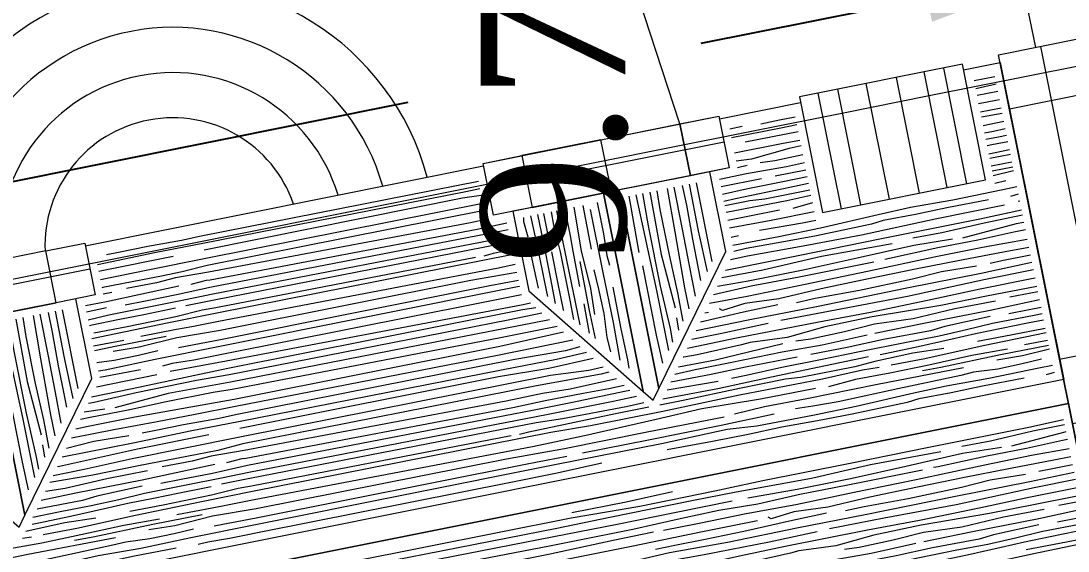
# Model space of a CAD drawing. Header units: millimetres. Extents: x -17502 to -16646, y 1856 to 2034.
# Drawn here: x -17043.027 to -17041.725, y 1868.851 to 1869.51 of the extents above; entities that cross this region are included whole.
import ezdxf

# ---------------------------------------------------------------- set-up
doc = ezdxf.new("R2010")
doc.units = ezdxf.units.MM
doc.linetypes.add('HIDDEN', pattern=[0.375, 0.25, -0.125])
doc.layers.get('0').update_dxf_attribs({"lineweight": 9})
doc.layers.get('Defpoints').update_dxf_attribs({"lineweight": 9})
doc.layers.add('blocs', color=7, linetype='Continuous')
doc.styles.get("Standard").update_dxf_attribs({"font": 'times.ttf'})
doc.dimstyles.get("Standard").update_dxf_attribs({"dimtxt": 0.18, "dimasz": 0.18, "dimexe": 0.18, "dimexo": 0.0625, "dimgap": 0.09, "dimtad": 0, "dimtih": 1, "dimtoh": 1, "dimzin": 0, "dimdsep": 46, "dimtxsty": 'Standard', "dimcen": 0.09, "dimadec": 0, "dimazin": 0, "dimtfac": 1, "dimtofl": 0, "dimtmove": 0, "dimatfit": 3, "dimfxl": 1, "dimtolj": 1, "dimtzin": 0, "dimarcsym": 0})
picture_1 = doc.add_image_def('image4.jpg', size_in_pixel=(1012, 939))

# ---------------------------------------------------------------- blocks, each defined once
blk = doc.blocks.new('*D494')
at = {"color": 0, "lineweight": -2, "transparency": 16777216}
for p, q in [((-17041.7187, 1869.5506), (-17041.7587, 1869.7505)), ((-17041.8999, 1869.5387), (-17042.1813, 1869.4823)), ((-17043.4708, 1869.224), (-17042.545, 1869.4095)), ((-17043.6407, 1869.1556), (-17043.6826, 1869.3651))]:
    blk.add_line(p, q, dxfattribs=at)
at = {"color": 0, "lineweight": 9, "transparency": 16777216}
for points in [[(-17041.9058, 1869.5681), (-17041.894, 1869.5093), (-17041.7234, 1869.574)], [(-17043.4767, 1869.2534), (-17043.4649, 1869.1946), (-17043.6473, 1869.1886)]]:
    blk.add_solid(points, dxfattribs=at)
at = {"layer": 'Defpoints', "color": 0, "lineweight": 9, "transparency": 16777216}
for p in [(-17041.7234, 1869.574), (-17041.7064, 1869.4893), (-17043.6284, 1869.0944)]:
    blk.add_point(p, dxfattribs=at)
at = {"color": 0, "lineweight": 9, "transparency": 16777216, "insert": (-17042.3631, 1869.4459), "char_height": 0.18, "attachment_point": 5, "rotation": 90}
blk.add_mtext('\\A1;9.76', dxfattribs=at)
blk = doc.blocks.new('*D501')
at = {"color": 0, "lineweight": -2, "transparency": 16777216}
for p, q in [((-17041.7776, 1870.1118), (-17041.5227, 1870.1628)), ((-17041.6638, 1869.951), (-17041.6119, 1869.6918)), ((-17041.655, 1869.4996), (-17041.4, 1869.5506)), ((-17041.5765, 1869.5153), (-17041.5412, 1869.3388))]:
    blk.add_line(p, q, dxfattribs=at)
at = {"color": 0, "lineweight": 9, "transparency": 16777216}
for points in [[(-17041.6932, 1869.9451), (-17041.6344, 1869.9569), (-17041.6992, 1870.1275)], [(-17041.6413, 1869.6859), (-17041.5825, 1869.6977), (-17041.5765, 1869.5153)]]:
    blk.add_solid(points, dxfattribs=at)
at = {"layer": 'Defpoints', "color": 0, "lineweight": 9, "transparency": 16777216}
for p in [(-17041.8389, 1870.0995), (-17041.5765, 1869.5153), (-17041.7163, 1869.4873)]:
    blk.add_point(p, dxfattribs=at)
at = {"color": 0, "lineweight": 9, "transparency": 16777216, "insert": (-17041.5412, 1869.0378), "char_height": 0.18, "attachment_point": 5, "rotation": 90}
blk.add_mtext('\\A1;3.11', dxfattribs=at)

msp = doc.modelspace()

# ---------------------------------------------------------------- linework, layer by layer
at = {"lineweight": 9}
msp.add_line((-17041.8783, 1870.0404), (-17041.7655, 1869.4774), dxfattribs=at)
at = {"color": 5, "linetype": 'HIDDEN', "lineweight": 9}
msp.add_lwpolyline([(-17042.2073, 1869.3824), (-17044.1462, 1875.2834), (-17044.0056, 1875.0903)], dxfattribs=at)
at = {"lineweight": 9}
for points in [[(-17041.6435, 1868.6311), (-17041.8112, 1869.4683), (-17041.7064, 1869.4893), (-17041.5387, 1868.6521)], [(-17041.6929, 1869.4218), (-17041.7977, 1869.4009), (-17041.8112, 1869.4683), (-17041.7064, 1869.4893)], [(-17041.8273, 1869.3128), (-17041.8561, 1869.4566), (-17042.0588, 1869.416), (-17042.03, 1869.2722)], [(-17042.1461, 1869.3277), (-17042.4392, 1869.269), (-17042.4521, 1869.3333), (-17042.159, 1869.3921)], [(-17042.1944, 1869.318), (-17042.2926, 1869.2983), (-17042.3055, 1869.3627), (-17042.2073, 1869.3824)], [(-17042.1461, 1869.3277), (-17042.1944, 1869.318), (-17042.2073, 1869.3824), (-17042.159, 1869.3921)], [(-17042.3055, 1869.3627), (-17042.4038, 1869.343), (-17042.3909, 1869.2786), (-17042.2926, 1869.2983)], [(-17042.3909, 1869.2786), (-17042.4392, 1869.269), (-17042.4521, 1869.3333), (-17042.4038, 1869.343)], [(-17042.2334, 1869.0536), (-17042.1504, 1869.2237), (-17042.1702, 1869.3228), (-17042.1944, 1869.318), (-17042.2828, 1869.3003)], [(-17042.2531, 1869.0497), (-17042.3025, 1869.2963), (-17042.3909, 1869.2786), (-17042.415, 1869.2738), (-17042.3952, 1869.1747)], [(-17042.2531, 1869.0497), (-17042.2406, 1869.0387), (-17042.2334, 1869.0536), (-17042.2828, 1869.3003), (-17042.2926, 1869.2983), (-17042.3025, 1869.2963)], [(-17042.9955, 1869.2245), (-17043.0938, 1869.2048), (-17043.0809, 1869.1404), (-17042.9826, 1869.1601)], [(-17042.9343, 1869.1698), (-17042.9826, 1869.1601), (-17042.9955, 1869.2245), (-17042.9472, 1869.2342)], [(-17043.0216, 1868.8957), (-17042.9386, 1869.0658), (-17042.9585, 1869.1649), (-17042.9826, 1869.1601), (-17043.071, 1869.1424)], [(-17043.0413, 1868.8918), (-17043.0289, 1868.8808), (-17043.0216, 1868.8957), (-17043.071, 1869.1424), (-17043.0809, 1869.1404), (-17043.0907, 1869.1384)], [(-17041.7194, 1869.0099), (-17041.6146, 1869.0309), (-17041.6305, 1869.1105), (-17041.7353, 1869.0895)], [(-17042.4644, 1868.488), (-17041.6484, 1868.6555), (-17041.7244, 1869.0349), (-17043.0645, 1868.7665)]]:
    msp.add_lwpolyline(points, close=True, dxfattribs=at)
for points in [[(-17041.5911, 1868.6416), (-17041.7588, 1869.4788)], [(-17041.8547, 1869.4497), (-17041.8093, 1869.4588), (-17041.7303, 1869.0645), (-17043.0972, 1868.7907), (-17043.1882, 1868.6846), (-17043.5972, 1868.8746), (-17043.5911, 1868.901), (-17043.5869, 1868.9395), (-17043.5879, 1868.9744), (-17043.5918, 1869.0016), (-17043.5972, 1869.0241), (-17043.608, 1869.055), (-17043.6215, 1869.0826), (-17043.6284, 1869.0944), (-17043.541, 1869.1119)], [(-17043.1567, 1869.1653), (-17043.0188, 1869.193), (-17042.3685, 1869.3232), (-17042.2306, 1869.3509), (-17042.0041, 1869.3962), (-17041.8996, 1869.4172), (-17041.7098, 1869.4552), (-17041.6391, 1869.1091), (-17041.621, 1869.0205), (-17041.5528, 1868.6881), (-17042.1983, 1868.5556), (-17042.2397, 1868.3433), (-17042.4222, 1868.2226), (-17042.1347, 1866.682)], [(-17041.875, 1869.3032), (-17041.9038, 1869.4471)], [(-17041.8507, 1869.3081), (-17041.8795, 1869.4519)], [(-17041.9469, 1869.2888), (-17041.9757, 1869.4327)], [(-17041.9095, 1869.2963), (-17041.9383, 1869.4402)], [(-17042.0066, 1869.2769), (-17042.0354, 1869.4207)], [(-17041.9823, 1869.2817), (-17042.0111, 1869.4256)], [(-17042.1583, 1869.3888), (-17042.0574, 1869.409)], [(-17042.1525, 1869.3599), (-17042.4456, 1869.3012)], [(-17042.9466, 1869.2309), (-17042.4514, 1869.3301)], [(-17042.9408, 1869.202), (-17043.2339, 1869.1433)], [(-17042.7564, 1866.7627), (-17043.1679, 1868.662), (-17043.0811, 1868.7632), (-17041.7244, 1869.0349), (-17041.6435, 1868.6311), (-17041.5948, 1868.6409), (-17041.5938, 1868.6359), (-17042.4349, 1868.4633), (-17042.0982, 1866.6591), (-17042.7055, 1866.5275), (-17042.7296, 1866.6388)]]:
    msp.add_lwpolyline(points, dxfattribs=at)
for radius, start, end in [(0.3276, 15.0103, 187.0668), (0.2713, 15.7756, 186.1811), (0.215, 16.943, 184.8293), (0.1588, 18.9436, 182.5106)]:
    msp.add_arc((-17042.8379, 1869.2312), radius, start, end, dxfattribs=at)
at = {"layer": 'blocs', "lineweight": 9}
for points in [[(-17041.8159, 1869.4409), (-17041.8417, 1869.4358)], [(-17041.8141, 1869.4317), (-17041.8397, 1869.4262)], [(-17041.8123, 1869.4228), (-17041.838, 1869.4177)], [(-17041.8102, 1869.4125), (-17041.8147, 1869.4116), (-17041.836, 1869.4073)], [(-17041.8082, 1869.4022), (-17041.8339, 1869.3972)], [(-17041.8068, 1869.3954), (-17041.8326, 1869.3906)], [(-17042.062, 1869.3811), (-17042.082, 1869.377), (-17042.1433, 1869.365)], [(-17042.064, 1869.3907), (-17042.0835, 1869.387), (-17042.1067, 1869.3819)], [(-17041.8048, 1869.3855), (-17041.8305, 1869.38)], [(-17042.1301, 1869.3791), (-17042.1455, 1869.3758)], [(-17042.0603, 1869.3724), (-17042.1264, 1869.3596)], [(-17041.8029, 1869.3761), (-17041.8177, 1869.3731), (-17041.8287, 1869.3709)], [(-17041.8013, 1869.368), (-17041.8115, 1869.3659), (-17041.8271, 1869.3629)], [(-17042.0582, 1869.3618), (-17042.0792, 1869.3579), (-17042.1395, 1869.346)], [(-17042.0568, 1869.355), (-17042.0715, 1869.3519), (-17042.1185, 1869.3387), (-17042.1375, 1869.336)], [(-17041.7998, 1869.3603), (-17041.8198, 1869.3563), (-17041.8255, 1869.3551)], [(-17042.0546, 1869.344), (-17042.0894, 1869.3366), (-17042.1076, 1869.3339)], [(-17041.7977, 1869.35), (-17041.8234, 1869.3448)], [(-17041.7966, 1869.3445), (-17041.8223, 1869.3392)], [(-17042.0526, 1869.3341), (-17042.0749, 1869.3292), (-17042.1245, 1869.3202), (-17042.1581, 1869.3134)], [(-17042.1237, 1869.3306), (-17042.1358, 1869.3277)], [(-17041.7947, 1869.3348), (-17041.8204, 1869.3299)], [(-17041.7935, 1869.3288), (-17041.8192, 1869.3238)], [(-17042.0491, 1869.3166), (-17042.0772, 1869.311), (-17042.1252, 1869.3013), (-17042.1544, 1869.2948)], [(-17042.0508, 1869.3248), (-17042.0889, 1869.3175)], [(-17041.7925, 1869.3241), (-17041.818, 1869.3177)], [(-17042.4579, 1869.311), (-17042.8024, 1869.2429), (-17042.8024, 1869.2429)], [(-17042.456, 1869.3015), (-17042.4734, 1869.2981), (-17042.8006, 1869.2339)], [(-17042.2232, 1869.302), (-17042.2138, 1869.2482), (-17042.2015, 1869.1785), (-17042.1963, 1869.1526)], [(-17042.2148, 1869.3037), (-17042.2048, 1869.2537), (-17042.1958, 1869.2063), (-17042.1886, 1869.1683)], [(-17042.2047, 1869.3057), (-17042.1994, 1869.2812), (-17042.1919, 1869.2393), (-17042.1845, 1869.2026), (-17042.1816, 1869.1879)], [(-17042.1957, 1869.3075), (-17042.1845, 1869.2494), (-17042.1737, 1869.1988)], [(-17042.1871, 1869.3092), (-17042.1675, 1869.2115)], [(-17042.106, 1869.3141), (-17042.1563, 1869.3043)], [(-17042.0475, 1869.3083), (-17042.0708, 1869.3034), (-17042.1382, 1869.2893), (-17042.1526, 1869.2861)], [(-17041.7885, 1869.304), (-17041.8059, 1869.3005), (-17041.8679, 1869.2876), (-17041.9208, 1869.2783), (-17041.9611, 1869.2692), (-17042.0328, 1869.2529), (-17042.0844, 1869.2421), (-17042.1417, 1869.2313)], [(-17041.8024, 1869.3115), (-17041.8161, 1869.3082)], [(-17042.4544, 1869.2936), (-17042.4775, 1869.2899), (-17042.7989, 1869.2254)], [(-17042.271, 1869.2924), (-17042.2584, 1869.2226)], [(-17042.262, 1869.2942), (-17042.2366, 1869.1752), (-17042.2217, 1869.1005)], [(-17042.254, 1869.2958), (-17042.2468, 1869.2555), (-17042.2318, 1869.1805), (-17042.2196, 1869.1279), (-17042.2165, 1869.1111)], [(-17042.2447, 1869.2977), (-17042.2307, 1869.2202), (-17042.2131, 1869.1538)], [(-17042.2359, 1869.2994), (-17042.2322, 1869.276), (-17042.2205, 1869.2174), (-17042.2104, 1869.1724), (-17042.2037, 1869.1373)], [(-17042.0458, 1869.3), (-17042.1018, 1869.2887), (-17042.1206, 1869.2868), (-17042.1515, 1869.2806)], [(-17042.0445, 1869.2936), (-17042.0745, 1869.2867), (-17042.1499, 1869.2722)], [(-17041.7867, 1869.2949), (-17041.7965, 1869.2923)], [(-17042.4523, 1869.2833), (-17042.7968, 1869.215), (-17042.7968, 1869.215)], [(-17042.3504, 1869.2765), (-17042.3438, 1869.2433), (-17042.3404, 1869.2243), (-17042.3321, 1869.1801)], [(-17042.3394, 1869.2787), (-17042.3302, 1869.2245), (-17042.3185, 1869.1777), (-17042.3134, 1869.1455)], [(-17042.328, 1869.281), (-17042.3179, 1869.2265)], [(-17042.3189, 1869.2758), (-17042.3032, 1869.1975), (-17042.2903, 1869.1355), (-17042.2822, 1869.0887)], [(-17042.3104, 1869.2845), (-17042.3057, 1869.2622), (-17042.3024, 1869.2457), (-17042.2982, 1869.2189), (-17042.295, 1869.2068)], [(-17041.8038, 1869.2814), (-17041.89, 1869.264), (-17041.9816, 1869.244), (-17042.0543, 1869.2304), (-17042.1234, 1869.2181), (-17042.1443, 1869.2132)], [(-17041.8239, 1869.288), (-17041.8757, 1869.2779), (-17041.9144, 1869.2697), (-17041.9546, 1869.2623), (-17041.9693, 1869.2576), (-17042.0376, 1869.2432), (-17042.0808, 1869.2352), (-17042.1251, 1869.2273), (-17042.1402, 1869.2239)], [(-17042.0426, 1869.2841), (-17042.0672, 1869.2774)], [(-17041.785, 1869.2862), (-17041.787, 1869.2858)], [(-17042.4506, 1869.2747), (-17042.795, 1869.2063)], [(-17042.4484, 1869.2636), (-17042.4676, 1869.2595), (-17042.7934, 1869.1981)], [(-17042.402, 1869.2662), (-17042.4017, 1869.2611), (-17042.3964, 1869.242)], [(-17042.3931, 1869.268), (-17042.3836, 1869.2245), (-17042.3758, 1869.1858), (-17042.3722, 1869.1679)], [(-17042.3846, 1869.2697), (-17042.3774, 1869.2356), (-17042.3686, 1869.192), (-17042.3624, 1869.1592)], [(-17042.377, 1869.2712), (-17042.3699, 1869.2357)], [(-17042.3674, 1869.2731), (-17042.3647, 1869.2564), (-17042.3562, 1869.2234), (-17042.3441, 1869.1631), (-17042.3396, 1869.1392)], [(-17042.3608, 1869.2744), (-17042.3485, 1869.2128), (-17042.3319, 1869.1324)], [(-17041.7827, 1869.2751), (-17041.8344, 1869.264), (-17041.9587, 1869.239), (-17042.0583, 1869.2189), (-17042.1506, 1869.2003)], [(-17042.0834, 1869.2751), (-17042.1479, 1869.2625)], [(-17042.0404, 1869.2732), (-17042.0938, 1869.2622), (-17042.1459, 1869.2526)], [(-17041.7815, 1869.2688), (-17041.8291, 1869.2592), (-17041.8817, 1869.247), (-17041.9178, 1869.2403)], [(-17042.4224, 1869.2592), (-17042.4594, 1869.2513), (-17042.7914, 1869.1883), (-17042.7914, 1869.1883)], [(-17042.4207, 1869.2507), (-17042.4352, 1869.2478), (-17042.7896, 1869.1793)], [(-17042.0383, 1869.2624), (-17042.0549, 1869.2588), (-17042.0865, 1869.2534), (-17042.1083, 1869.2499)], [(-17041.7779, 1869.2508), (-17041.7922, 1869.2479), (-17041.8372, 1869.2378), (-17041.8866, 1869.2284), (-17041.947, 1869.2151), (-17041.9526, 1869.214)], [(-17041.7797, 1869.2599), (-17041.7894, 1869.2581), (-17041.8559, 1869.2405)], [(-17042.8024, 1869.2429), (-17042.8269, 1869.2376), (-17042.8687, 1869.2301), (-17042.9055, 1869.2226), (-17042.9202, 1869.2197)], [(-17042.4189, 1869.2422), (-17042.7879, 1869.1708), (-17042.7879, 1869.1708)], [(-17041.7755, 1869.2388), (-17041.8311, 1869.2289), (-17041.8891, 1869.2172), (-17041.9741, 1869.199), (-17042.0516, 1869.1829), (-17042.1239, 1869.1678), (-17042.1707, 1869.1591)], [(-17041.8684, 1869.239), (-17041.9166, 1869.2314), (-17041.9871, 1869.2156), (-17042.0541, 1869.2005), (-17042.1224, 1869.1868), (-17042.1605, 1869.1801)], [(-17042.1346, 1869.2432), (-17042.1437, 1869.2413)], [(-17042.8006, 1869.2339), (-17042.8586, 1869.2226), (-17042.9313, 1869.2071), (-17042.9315, 1869.207)], [(-17042.4174, 1869.2346), (-17042.4307, 1869.2327), (-17042.7863, 1869.1632), (-17042.7863, 1869.1632)], [(-17042.4157, 1869.2261), (-17042.4397, 1869.2211), (-17042.4512, 1869.2178)], [(-17042.3945, 1869.2274), (-17042.3838, 1869.178)], [(-17041.7735, 1869.2289), (-17041.8032, 1869.2233), (-17041.8573, 1869.2129), (-17041.9144, 1869.2019), (-17041.9728, 1869.1896), (-17042.0318, 1869.1772), (-17042.0844, 1869.165), (-17042.1265, 1869.1592), (-17042.1546, 1869.1503), (-17042.1582, 1869.1523)], [(-17041.9436, 1869.2335), (-17042.0313, 1869.2174), (-17042.1043, 1869.2006), (-17042.1551, 1869.1912)], [(-17042.8375, 1869.2175), (-17042.9262, 1869.1997), (-17042.9299, 1869.1988)], [(-17042.7968, 1869.215), (-17042.8688, 1869.2005), (-17042.9278, 1869.1886)], [(-17042.4617, 1869.2162), (-17042.7844, 1869.1537)], [(-17042.4145, 1869.22), (-17042.7831, 1869.147), (-17042.7831, 1869.147)], [(-17042.3669, 1869.2232), (-17042.359, 1869.1836), (-17042.3525, 1869.1512), (-17042.3523, 1869.1504)], [(-17042.3318, 1869.2115), (-17042.32, 1869.1502), (-17042.3126, 1869.1154)], [(-17041.9664, 1869.2107), (-17042.0593, 1869.192), (-17042.119, 1869.1805), (-17042.1656, 1869.1697)], [(-17041.7715, 1869.2191), (-17041.807, 1869.212), (-17041.8217, 1869.209)], [(-17042.795, 1869.2063), (-17042.8262, 1869.1983), (-17042.8518, 1869.1931), (-17042.9248, 1869.1789), (-17042.9259, 1869.1787)], [(-17042.7934, 1869.1981), (-17042.8345, 1869.191), (-17042.8581, 1869.1848), (-17042.8955, 1869.1777)], [(-17042.412, 1869.2076), (-17042.435, 1869.2028), (-17042.781, 1869.1367)], [(-17042.41, 1869.1975), (-17042.4672, 1869.1875), (-17042.7788, 1869.1256)], [(-17042.3142, 1869.201), (-17042.3085, 1869.1769), (-17042.302, 1869.1468), (-17042.2983, 1869.1167), (-17042.2941, 1869.1006), (-17042.2938, 1869.0988)], [(-17042.254, 1869.2059), (-17042.2367, 1869.1196), (-17042.2292, 1869.0851)], [(-17041.7697, 1869.2099), (-17041.8329, 1869.1964), (-17041.9252, 1869.1783), (-17042.0376, 1869.1551), (-17042.1204, 1869.1389), (-17042.1873, 1869.1251)], [(-17041.7679, 1869.201), (-17041.8277, 1869.189), (-17041.9245, 1869.1676), (-17042.0139, 1869.151), (-17042.082, 1869.1378)], [(-17041.8385, 1869.2056), (-17041.8821, 1869.1985), (-17041.9181, 1869.1892), (-17041.9842, 1869.1754), (-17042.0391, 1869.1652), (-17042.0623, 1869.1601)], [(-17042.7914, 1869.1883), (-17042.7964, 1869.1879), (-17042.8155, 1869.1826)], [(-17042.4081, 1869.1878), (-17042.4437, 1869.1809), (-17042.7765, 1869.1143)], [(-17041.7658, 1869.1907), (-17041.7703, 1869.1898), (-17041.8342, 1869.1769), (-17041.8939, 1869.164), (-17041.9703, 1869.1481), (-17042.0348, 1869.136), (-17042.137, 1869.1159), (-17042.1941, 1869.104), (-17042.1981, 1869.103)], [(-17042.8301, 1869.1806), (-17042.9203, 1869.1611), (-17042.9464, 1869.156)], [(-17042.9137, 1869.1727), (-17042.9242, 1869.1707)], [(-17042.7896, 1869.1793), (-17042.833, 1869.1698), (-17042.8718, 1869.162), (-17042.897, 1869.1569)], [(-17042.4066, 1869.1805), (-17042.4072, 1869.1803), (-17042.7816, 1869.1052)], [(-17042.2907, 1869.1795), (-17042.2807, 1869.1276), (-17042.2726, 1869.0889), (-17042.2707, 1869.0785)], [(-17041.7638, 1869.1804), (-17041.8263, 1869.1682), (-17041.883, 1869.1568), (-17041.9682, 1869.1424), (-17042.0271, 1869.1301), (-17042.074, 1869.1169), (-17042.12, 1869.1104), (-17042.1307, 1869.1078), (-17042.1858, 1869.0953), (-17042.2026, 1869.0924), (-17042.2033, 1869.0923)], [(-17041.7624, 1869.1736), (-17041.7971, 1869.1671)], [(-17042.7879, 1869.1708), (-17042.8219, 1869.1636), (-17042.8655, 1869.1548), (-17042.9174, 1869.1448), (-17042.9429, 1869.1385)], [(-17042.7863, 1869.1632), (-17042.8218, 1869.1561)], [(-17042.4045, 1869.17), (-17042.4622, 1869.1584), (-17042.7729, 1869.0966)], [(-17042.3931, 1869.1595), (-17042.4023, 1869.1576)], [(-17042.3268, 1869.1586), (-17042.3203, 1869.1222)], [(-17041.8152, 1869.162), (-17041.8657, 1869.1523), (-17041.9176, 1869.14), (-17041.9654, 1869.1332), (-17042.0028, 1869.1238), (-17042.045, 1869.1148), (-17042.0632, 1869.1121)], [(-17041.7604, 1869.1637), (-17041.8218, 1869.1504), (-17041.9043, 1869.1343), (-17041.9649, 1869.1216)], [(-17043.003, 1869.1458), (-17042.993, 1869.0958), (-17042.9841, 1869.0485), (-17042.9768, 1869.0104)], [(-17042.9929, 1869.1478), (-17042.9877, 1869.1233), (-17042.9801, 1869.0815), (-17042.9728, 1869.0447), (-17042.9698, 1869.03)], [(-17042.9839, 1869.1496), (-17042.9727, 1869.0915), (-17042.9619, 1869.0409)], [(-17042.9753, 1869.1513), (-17042.9558, 1869.0536)], [(-17042.9202, 1869.1536), (-17042.9449, 1869.1482)], [(-17042.8343, 1869.1531), (-17042.8739, 1869.1451), (-17042.9063, 1869.1386), (-17042.9382, 1869.1322), (-17042.9415, 1869.1314)], [(-17042.7831, 1869.147), (-17042.8446, 1869.1346), (-17042.9287, 1869.1172), (-17042.9383, 1869.1151)], [(-17042.7844, 1869.1537), (-17042.8011, 1869.1509), (-17042.8341, 1869.1424), (-17042.8944, 1869.1302), (-17042.9359, 1869.1223)], [(-17042.4023, 1869.1576), (-17042.7713, 1869.0874)], [(-17042.3867, 1869.1539), (-17042.4031, 1869.1511), (-17042.7695, 1869.0784)], [(-17042.3791, 1869.1471), (-17042.4208, 1869.1384)], [(-17042.0857, 1869.1573), (-17042.1282, 1869.1482), (-17042.182, 1869.1359)], [(-17042.1717, 1869.148), (-17042.1766, 1869.147)], [(-17041.7569, 1869.1461), (-17041.767, 1869.1441), (-17041.8189, 1869.1341), (-17041.851, 1869.1263), (-17041.885, 1869.1185), (-17041.9256, 1869.1108), (-17041.9841, 1869.099), (-17042.0327, 1869.0892), (-17042.0808, 1869.0795), (-17042.1251, 1869.0696), (-17042.1431, 1869.066)], [(-17041.7585, 1869.1543), (-17041.7733, 1869.1513), (-17041.7985, 1869.1462)], [(-17043.0502, 1869.1363), (-17043.0248, 1869.0173), (-17043.0099, 1868.9427)], [(-17043.0422, 1869.1379), (-17043.035, 1869.0976), (-17043.02, 1869.0226), (-17043.0079, 1868.97), (-17043.0048, 1868.9532)], [(-17043.033, 1869.1398), (-17043.0189, 1869.0623), (-17043.0013, 1868.9959)], [(-17043.0241, 1869.1416), (-17043.0204, 1869.1181), (-17043.0087, 1869.0595), (-17042.9986, 1869.0145), (-17042.992, 1868.9794)], [(-17043.0114, 1869.1441), (-17043.0021, 1869.0903), (-17042.9897, 1869.0206), (-17042.9845, 1868.9947)], [(-17042.781, 1869.1367), (-17042.8142, 1869.13), (-17042.8332, 1869.1266), (-17042.8774, 1869.1182)], [(-17042.4208, 1869.1384), (-17042.7679, 1869.0704)], [(-17042.3695, 1869.1387), (-17042.4416, 1869.1246), (-17042.766, 1869.0611)], [(-17042.2116, 1869.1412), (-17042.2092, 1869.126)], [(-17042.0975, 1869.1342), (-17042.1572, 1869.1212), (-17042.1926, 1869.1143)], [(-17041.8217, 1869.1429), (-17041.8782, 1869.1306), (-17041.8959, 1869.1252), (-17041.9541, 1869.1144), (-17041.9994, 1869.1043), (-17042.0445, 1869.0957)], [(-17041.7554, 1869.1385), (-17041.7754, 1869.1345), (-17041.8078, 1869.1279), (-17041.8398, 1869.1215), (-17041.8688, 1869.1147), (-17041.911, 1869.1053), (-17041.9523, 1869.0965), (-17041.9586, 1869.0952)], [(-17042.7788, 1869.1256), (-17042.8329, 1869.1164), (-17042.8797, 1869.1046), (-17042.912, 1869.0995)], [(-17042.36, 1869.1304), (-17042.4303, 1869.1162), (-17042.7642, 1869.0523)], [(-17042.3521, 1869.1234), (-17042.4314, 1869.1058), (-17042.7617, 1869.0396)], [(-17041.9748, 1869.1196), (-17042.0304, 1869.1074), (-17042.0801, 1869.0984), (-17042.1449, 1869.0853), (-17042.1886, 1869.0765), (-17042.2138, 1869.0707)], [(-17041.7522, 1869.1227), (-17041.8302, 1869.1066), (-17041.9029, 1869.0905), (-17041.9448, 1869.0825)], [(-17041.7533, 1869.1281), (-17041.7959, 1869.1196), (-17041.8374, 1869.1117)], [(-17042.8988, 1869.1129), (-17042.9365, 1869.1062)], [(-17042.846, 1869.118), (-17042.9073, 1869.1061), (-17042.9352, 1869.1001)], [(-17042.7765, 1869.1143), (-17042.8309, 1869.1041)], [(-17042.3407, 1869.1134), (-17042.434, 1869.0946), (-17042.76, 1869.0312)], [(-17042.0793, 1869.1088), (-17042.1632, 1869.0886), (-17042.2093, 1869.08)], [(-17041.749, 1869.107), (-17041.8088, 1869.0954), (-17041.8829, 1869.0796), (-17041.9059, 1869.0754)], [(-17041.7503, 1869.113), (-17041.7789, 1869.1075)], [(-17042.8564, 1869.1004), (-17042.8805, 1869.0946), (-17042.9106, 1869.0881), (-17042.9323, 1869.0854)], [(-17042.7816, 1869.1052), (-17042.8599, 1869.0894), (-17042.9219, 1869.0764), (-17042.9302, 1869.075)], [(-17042.7729, 1869.0966), (-17042.7953, 1869.0919), (-17042.8117, 1869.0886), (-17042.8385, 1869.0843), (-17042.8506, 1869.0812)], [(-17042.3316, 1869.1054), (-17042.3497, 1869.1004), (-17042.4127, 1869.0893), (-17042.7579, 1869.0211), (-17042.7579, 1869.0211)], [(-17042.3235, 1869.0982), (-17042.361, 1869.0896), (-17042.429, 1869.0763), (-17042.7561, 1869.0121)], [(-17041.8792, 1869.1032), (-17041.9179, 1869.0973), (-17041.9649, 1869.0869), (-17041.9899, 1869.0805), (-17042.0574, 1869.0669), (-17042.0762, 1869.065), (-17042.1333, 1869.0535), (-17042.2032, 1869.0384), (-17042.2324, 1869.0327)], [(-17041.8003, 1869.1023), (-17041.8446, 1869.0943), (-17041.898, 1869.0826), (-17041.9465, 1869.0724), (-17041.989, 1869.0647), (-17042.0227, 1869.0556)], [(-17041.7481, 1869.1023), (-17041.7813, 1869.0939), (-17041.8135, 1869.0888)], [(-17042.7713, 1869.0874), (-17042.8411, 1869.0747)], [(-17042.3151, 1869.0909), (-17042.3705, 1869.0783), (-17042.433, 1869.0681), (-17042.7544, 1869.0036)], [(-17041.7441, 1869.0822), (-17041.7614, 1869.0787), (-17041.8234, 1869.0657), (-17041.8764, 1869.0565), (-17041.9167, 1869.0474), (-17041.9883, 1869.0311), (-17042.04, 1869.0203), (-17042.1117, 1869.0067), (-17042.1488, 1869.0026), (-17042.2304, 1868.9847), (-17042.3628, 1868.9585), (-17042.7372, 1868.8833)], [(-17041.9729, 1869.0928), (-17042.0263, 1869.0816), (-17042.0937, 1869.0675), (-17042.1601, 1869.0528), (-17042.2287, 1869.0403)], [(-17042.0616, 1869.0923), (-17042.126, 1869.0798), (-17042.1687, 1869.0707), (-17042.2185, 1869.0611)], [(-17041.7579, 1869.0897), (-17041.7821, 1869.0839), (-17041.8121, 1869.0774), (-17041.8423, 1869.0737), (-17041.8583, 1869.0695), (-17041.9364, 1869.0528), (-17042.0105, 1869.037), (-17042.0421, 1869.0316), (-17042.0639, 1869.0281)], [(-17042.7679, 1869.0704), (-17042.8082, 1869.0632), (-17042.8832, 1869.0481), (-17042.9357, 1869.0359), (-17042.9427, 1869.0346)], [(-17042.7695, 1869.0784), (-17042.8885, 1869.0529), (-17042.9387, 1869.0428)], [(-17042.8578, 1869.0703), (-17042.9326, 1869.0552)], [(-17042.8779, 1869.0768), (-17042.9286, 1869.067)], [(-17042.3028, 1869.08), (-17042.3208, 1869.0756), (-17042.3682, 1869.0694), (-17042.7523, 1868.9932), (-17042.7523, 1868.9932)], [(-17042.2957, 1869.0737), (-17042.3053, 1869.0712), (-17042.3858, 1869.0569), (-17042.7506, 1868.9845)], [(-17041.9595, 1869.0796), (-17041.9804, 1869.0763), (-17042.0301, 1869.0649), (-17042.1333, 1869.045), (-17042.2285, 1869.0249), (-17042.3185, 1869.0068), (-17042.3679, 1868.9986), (-17042.7386, 1868.9252), (-17042.7386, 1868.9252)], [(-17041.8549, 1869.0791), (-17041.964, 1869.058), (-17042.0494, 1869.0404), (-17042.1022, 1869.0307), (-17042.1396, 1869.0213)], [(-17041.7423, 1869.0731), (-17041.7521, 1869.0705)], [(-17042.766, 1869.0611), (-17042.8434, 1869.047), (-17042.9099, 1869.0293)], [(-17042.2864, 1869.0656), (-17042.3438, 1869.0527), (-17042.3783, 1869.0472), (-17042.4232, 1869.0377), (-17042.7489, 1868.9763)], [(-17042.2767, 1869.057), (-17042.2957, 1869.0531), (-17042.3277, 1869.0471), (-17042.375, 1869.038), (-17042.415, 1869.0295), (-17042.7469, 1868.9665), (-17042.7469, 1868.9665)], [(-17041.7795, 1869.0662), (-17041.8313, 1869.0561), (-17041.87, 1869.0479), (-17041.9102, 1869.0405), (-17041.9249, 1869.0358), (-17041.9932, 1869.0214), (-17042.0364, 1869.0134), (-17042.0807, 1869.0055), (-17042.1226, 1868.996), (-17042.1667, 1868.9875), (-17042.2233, 1868.9771)], [(-17042.1597, 1869.0622), (-17042.2232, 1869.0515)], [(-17043.0422, 1869.048), (-17043.0249, 1868.9617), (-17043.0174, 1868.9273)], [(-17042.7642, 1869.0523), (-17042.7877, 1869.0486), (-17042.8462, 1869.0368), (-17042.8912, 1869.0267), (-17042.9406, 1869.0172), (-17042.9524, 1869.0147)], [(-17042.2696, 1869.0508), (-17042.2761, 1869.0495), (-17042.3408, 1869.036), (-17042.3908, 1869.026), (-17042.7451, 1868.9575)], [(-17042.2614, 1869.0436), (-17042.2905, 1869.0373), (-17042.371, 1869.021), (-17042.7434, 1868.949), (-17042.7434, 1868.949)], [(-17042.039, 1869.0533), (-17042.107, 1869.04), (-17042.18, 1869.0281), (-17042.2368, 1869.0148), (-17042.3259, 1868.9945), (-17042.3906, 1868.981), (-17042.7366, 1868.9149)], [(-17042.76, 1869.0312), (-17042.8099, 1869.0211), (-17042.8573, 1869.0121), (-17042.9113, 1869.0018), (-17042.9636, 1868.9917)], [(-17042.7617, 1869.0396), (-17042.8155, 1869.0302), (-17042.8851, 1869.0177), (-17042.9431, 1869.0061), (-17042.9582, 1869.0028)], [(-17042.2521, 1869.0354), (-17042.2741, 1869.0307), (-17042.3535, 1869.0157), (-17042.3862, 1869.0109), (-17042.7419, 1868.9414), (-17042.7419, 1868.9414)], [(-17042.246, 1869.0301), (-17042.2875, 1869.0219), (-17042.3306, 1869.0128), (-17042.3953, 1868.9993), (-17042.4068, 1868.996)], [(-17042.9224, 1869.0279), (-17042.9479, 1869.0239)], [(-17042.7579, 1869.0211), (-17042.7824, 1869.0158), (-17042.8243, 1869.0082), (-17042.861, 1869.0008), (-17042.8758, 1868.9979)], [(-17042.1523, 1869.0178), (-17042.2501, 1868.9986), (-17042.3509, 1868.9782), (-17042.4228, 1868.9657), (-17042.7343, 1868.9038)], [(-17042.0902, 1869.0214), (-17042.1561, 1869.0072), (-17042.2466, 1868.989), (-17042.3286, 1868.9729)], [(-17042.7561, 1869.0121), (-17042.8142, 1869.0008), (-17042.8869, 1868.9853), (-17042.9752, 1868.9679)], [(-17041.7305, 1869.0143), (-17041.7738, 1869.005), (-17041.8981, 1868.98), (-17041.9977, 1868.9599), (-17042.1045, 1868.9384), (-17042.1638, 1868.9259), (-17042.2572, 1868.9066), (-17042.3425, 1868.8921), (-17042.7088, 1868.8194)], [(-17041.7292, 1869.0081), (-17041.7685, 1869.0002), (-17041.8211, 1868.988), (-17041.8571, 1868.9813)], [(-17042.7523, 1868.9932), (-17042.8243, 1868.9787), (-17042.8882, 1868.9658), (-17042.9479, 1868.9528), (-17042.9865, 1868.9448)], [(-17042.7931, 1868.9957), (-17042.8817, 1868.9779), (-17042.9786, 1868.9565), (-17042.981, 1868.956)], [(-17042.8925, 1868.9945), (-17042.9361, 1868.9874), (-17042.97, 1868.9786)], [(-17042.4173, 1868.9944), (-17042.74, 1868.9318)], [(-17041.7256, 1868.9901), (-17041.7316, 1868.9889), (-17041.7766, 1868.9788), (-17041.826, 1868.9694), (-17041.8863, 1868.9562), (-17041.892, 1868.955)], [(-17041.7275, 1868.9994), (-17041.7288, 1868.9991), (-17041.7952, 1868.9815)], [(-17042.9999, 1868.9833), (-17042.9975, 1868.9681)], [(-17042.7506, 1868.9845), (-17042.7817, 1868.9765), (-17042.8074, 1868.9713), (-17042.8804, 1868.9571), (-17042.9371, 1868.9456), (-17042.9905, 1868.9366)], [(-17042.7489, 1868.9763), (-17042.7901, 1868.9692), (-17042.8137, 1868.963), (-17042.8511, 1868.9559)], [(-17041.7233, 1868.9783), (-17041.7704, 1868.9699), (-17041.8285, 1868.9582), (-17041.9135, 1868.94), (-17041.9909, 1868.9239), (-17042.0632, 1868.9088), (-17042.125, 1868.8974), (-17042.1835, 1868.8856), (-17042.2277, 1868.8767)], [(-17041.8077, 1868.98), (-17041.8559, 1868.9724), (-17041.9265, 1868.9566), (-17041.9934, 1868.9415), (-17042.0617, 1868.9278), (-17042.1231, 1868.917)], [(-17042.7469, 1868.9665), (-17042.752, 1868.9661), (-17042.7711, 1868.9608)], [(-17042.3479, 1868.969), (-17042.3993, 1868.9591), (-17042.732, 1868.8925)], [(-17041.883, 1868.9745), (-17041.9706, 1868.9584), (-17042.0436, 1868.9416), (-17042.1373, 1868.9243), (-17042.1924, 1868.9138), (-17042.2946, 1868.8932), (-17042.3602, 1868.8794)], [(-17041.7213, 1868.9683), (-17041.7426, 1868.9643), (-17041.7966, 1868.9539), (-17041.8537, 1868.9429), (-17041.9122, 1868.9306), (-17041.9711, 1868.9182), (-17042.0237, 1868.906), (-17042.0658, 1868.9002), (-17042.094, 1868.8914), (-17042.0976, 1868.8933)], [(-17042.7857, 1868.9588), (-17042.8759, 1868.9393), (-17042.9583, 1868.9231), (-17043.0015, 1868.9141)], [(-17042.8693, 1868.9509), (-17042.9198, 1868.9412), (-17042.9716, 1868.9289), (-17042.996, 1868.9254)], [(-17042.7451, 1868.9575), (-17042.7886, 1868.9479), (-17042.8273, 1868.9401), (-17042.8525, 1868.9351)], [(-17042.3044, 1868.9604), (-17042.3599, 1868.9482), (-17042.4177, 1868.9366), (-17042.7285, 1868.8748)], [(-17041.9058, 1868.9517), (-17041.9987, 1868.933), (-17042.0584, 1868.9215), (-17042.1105, 1868.9094), (-17042.159, 1868.9018), (-17042.2072, 1868.8915), (-17042.2659, 1868.8781), (-17042.3696, 1868.8572), (-17042.7036, 1868.7933)], [(-17041.7193, 1868.9584), (-17041.7464, 1868.953), (-17041.7611, 1868.95)], [(-17042.7434, 1868.949), (-17042.7774, 1868.9418), (-17042.8211, 1868.933), (-17042.8729, 1868.923), (-17042.905, 1868.9151), (-17042.9391, 1868.9073), (-17042.9797, 1868.8996), (-17043.0117, 1868.8932)], [(-17042.7419, 1868.9414), (-17042.7773, 1868.9343)], [(-17041.7174, 1868.9491), (-17041.7722, 1868.9374), (-17041.8646, 1868.9193), (-17041.977, 1868.8962), (-17042.0598, 1868.88), (-17042.1483, 1868.8617), (-17042.2202, 1868.849), (-17042.3003, 1868.8306), (-17042.3684, 1868.8173), (-17042.6955, 1868.7531)], [(-17041.7157, 1868.9404), (-17041.7671, 1868.93), (-17041.8639, 1868.9086), (-17041.9533, 1868.892), (-17042.0213, 1868.8788)], [(-17041.7778, 1868.9466), (-17041.8215, 1868.9396), (-17041.8574, 1868.9302), (-17041.9235, 1868.9164), (-17041.9784, 1868.9062), (-17042.0016, 1868.9011)], [(-17042.7899, 1868.9313), (-17042.8295, 1868.9233), (-17042.8619, 1868.9168), (-17042.8938, 1868.9104), (-17042.9229, 1868.9036), (-17042.965, 1868.8941), (-17043.0063, 1868.8854), (-17043.0126, 1868.8841)], [(-17042.8757, 1868.9318), (-17042.9323, 1868.9195), (-17042.9499, 1868.914), (-17043.0066, 1868.9035)], [(-17042.7386, 1868.9252), (-17042.8002, 1868.9128), (-17042.8843, 1868.8954), (-17042.9569, 1868.8794), (-17042.9988, 1868.8714)], [(-17042.74, 1868.9318), (-17042.7567, 1868.9291), (-17042.7896, 1868.9206), (-17042.8499, 1868.9084), (-17042.8914, 1868.9005)], [(-17042.2166, 1868.9249), (-17042.2744, 1868.9122), (-17042.3417, 1868.8986)], [(-17041.7136, 1868.93), (-17041.7736, 1868.9179), (-17041.8332, 1868.905), (-17041.9096, 1868.8891), (-17041.9742, 1868.8771), (-17042.0764, 1868.8569), (-17042.1335, 1868.845), (-17042.1611, 1868.8385), (-17042.1912, 1868.8324)], [(-17042.7366, 1868.9149), (-17042.7698, 1868.9082), (-17042.7888, 1868.9048), (-17042.8329, 1868.8964)], [(-17042.1426, 1868.9131), (-17042.212, 1868.8991), (-17042.2854, 1868.8843), (-17042.381, 1868.8656), (-17042.7054, 1868.8021)], [(-17041.7115, 1868.9198), (-17041.7657, 1868.9092), (-17041.8224, 1868.8978), (-17041.9076, 1868.8834), (-17041.9664, 1868.8711), (-17042.0134, 1868.8579), (-17042.0594, 1868.8515), (-17042.0701, 1868.8488), (-17042.1252, 1868.8363), (-17042.1419, 1868.8334), (-17042.2038, 1868.8228), (-17042.2447, 1868.8123), (-17042.3252, 1868.7979), (-17042.6899, 1868.7255)], [(-17041.7102, 1868.913), (-17041.7364, 1868.9081)], [(-17042.7343, 1868.9038), (-17042.7885, 1868.8945), (-17042.8353, 1868.8828), (-17042.8675, 1868.8777)], [(-17042.025, 1868.8983), (-17042.0676, 1868.8892), (-17042.1278, 1868.8755), (-17042.1761, 1868.8657), (-17042.2136, 1868.8582), (-17042.2377, 1868.8533)], [(-17041.7546, 1868.903), (-17041.8051, 1868.8933), (-17041.8569, 1868.881), (-17041.9047, 1868.8742), (-17041.9422, 1868.8648), (-17041.9844, 1868.8558), (-17042.0026, 1868.8531)], [(-17041.7082, 1868.9029), (-17041.7612, 1868.8914), (-17041.8436, 1868.8753), (-17041.9043, 1868.8626)], [(-17042.8544, 1868.8911), (-17042.8987, 1868.8831), (-17042.952, 1868.8715), (-17043.0005, 1868.8612), (-17043.043, 1868.8536), (-17043.0768, 1868.8445)], [(-17042.9333, 1868.8921), (-17042.9719, 1868.8862), (-17043.019, 1868.8758), (-17043.0203, 1868.8754)], [(-17042.8015, 1868.8962), (-17042.8628, 1868.8843), (-17042.9369, 1868.8684), (-17042.9599, 1868.8642)], [(-17042.732, 1868.8925), (-17042.7865, 1868.8823)], [(-17042.111, 1868.889), (-17042.1793, 1868.8752), (-17042.2676, 1868.8569), (-17042.3734, 1868.8356), (-17042.6993, 1868.7722)], [(-17041.7047, 1868.8855), (-17041.7064, 1868.8851), (-17041.7582, 1868.8751), (-17041.7904, 1868.8673), (-17041.8244, 1868.8595), (-17041.865, 1868.8518), (-17041.9235, 1868.84), (-17041.9721, 1868.8302), (-17042.0201, 1868.8205), (-17042.0645, 1868.8106), (-17042.0825, 1868.807)], [(-17041.7063, 1868.8936), (-17041.7126, 1868.8923), (-17041.7378, 1868.8872)], [(-17042.7372, 1868.8833), (-17042.8155, 1868.8676), (-17042.8775, 1868.8546), (-17042.9304, 1868.8454), (-17042.9707, 1868.8363), (-17043.0424, 1868.82), (-17043.094, 1868.8091), (-17043.1658, 1868.7956), (-17043.2028, 1868.7914), (-17043.2844, 1868.7736), (-17043.3345, 1868.7637)], [(-17042.812, 1868.8786), (-17042.8361, 1868.8728), (-17042.8662, 1868.8663), (-17042.8963, 1868.8625), (-17042.9123, 1868.8584), (-17042.9905, 1868.8417), (-17043.0645, 1868.8258), (-17043.0961, 1868.8204), (-17043.1179, 1868.817)], [(-17042.7285, 1868.8748), (-17042.7508, 1868.8701), (-17042.7673, 1868.8668), (-17042.7941, 1868.8625), (-17042.8062, 1868.8593)], [(-17042.3602, 1868.8794), (-17042.7072, 1868.8114)], [(-17042.2401, 1868.8748), (-17042.2905, 1868.8646), (-17042.3708, 1868.8468), (-17042.701, 1868.7806)], [(-17042.0369, 1868.8752), (-17042.0965, 1868.8622), (-17042.1772, 1868.8465), (-17042.2395, 1868.8353), (-17042.3098, 1868.8193), (-17042.3724, 1868.8091), (-17042.6938, 1868.7446)], [(-17041.7611, 1868.8839), (-17041.8176, 1868.8716), (-17041.8352, 1868.8662), (-17041.8935, 1868.8554), (-17041.9387, 1868.8453), (-17041.9838, 1868.8367)], [(-17041.7031, 1868.8778), (-17041.7148, 1868.8755), (-17041.7472, 1868.8689), (-17041.7791, 1868.8625), (-17041.8082, 1868.8557), (-17041.8503, 1868.8463), (-17041.8916, 1868.8375), (-17041.8979, 1868.8362)], [(-17042.9089, 1868.8679), (-17043.018, 1868.8469), (-17043.1034, 1868.8292), (-17043.1562, 1868.8195), (-17043.1937, 1868.8101)], [(-17043.0135, 1868.8684), (-17043.0246, 1868.8667)], [(-17041.9142, 1868.8606), (-17041.9698, 1868.8484), (-17042.0195, 1868.8394), (-17042.0843, 1868.8263), (-17042.1279, 1868.8175), (-17042.1798, 1868.8057), (-17042.235, 1868.7941), (-17042.2671, 1868.7881), (-17042.3144, 1868.779), (-17042.3544, 1868.7705), (-17042.6863, 1868.7075), (-17042.6863, 1868.7075)], [(-17041.7, 1868.862), (-17041.7696, 1868.8476), (-17041.8422, 1868.8315), (-17041.8842, 1868.8236)], [(-17041.7011, 1868.8675), (-17041.7353, 1868.8606), (-17041.7768, 1868.8527)], [(-17042.8335, 1868.855), (-17042.8853, 1868.8449), (-17042.924, 1868.8368), (-17042.9642, 1868.8294), (-17042.9789, 1868.8247), (-17042.9849, 1868.8234)]]:
    msp.add_lwpolyline(points, dxfattribs=at)

# ---------------------------------------------------------------- dimensions: what is measured, and where the dimension line sits
at = {"lineweight": 9}
dim = msp.add_aligned_dim(p1=(-17041.8389, 1870.0995), p2=(-17041.7163, 1869.4873), distance=0.1425, text='3.11', dimstyle='Standard', dxfattribs=at)
dim.commit()
dim.dimension.update_dxf_attribs({"geometry": '*D501', "text_midpoint": (-17041.5412, 1869.0378)})
dim = msp.add_linear_dim(base=(-17041.7234, 1869.574), p1=(-17043.6284, 1869.0944), p2=(-17041.7064, 1869.4893), angle=191.3271, text='9.76', dimstyle='Standard', dxfattribs=at)
dim.commit()
dim.dimension.update_dxf_attribs({"geometry": '*D494', "text_midpoint": (-17042.3631, 1869.4459), "dimtype": 160})

# ---------------------------------------------------------------- pictures from other files: only their frames are drawn
image = msp.add_image(picture_1, insert=(-17053.3489, 1863.3827), size_in_units=(17.1365, 15.9004), dxfattribs=at)
image.dxf.flags = 7

doc.saveas('drawing.dxf')
